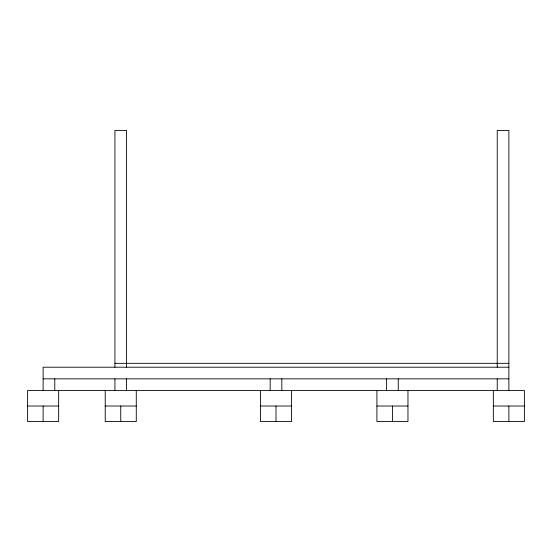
<?xml version="1.0" encoding="UTF-8"?>
<svg xmlns="http://www.w3.org/2000/svg" width="552" height="552" viewBox="0 0 552 552"><rect width="100%" height="100%" fill="white"/><g stroke="black" fill="none" stroke-linecap="round" stroke-linejoin="round"><path stroke-width="0.83" d="M114.926 363.326L508.875 363.326M508.875 367.211L43.125 367.211L43.125 390.499M43.125 378.851L508.875 378.851M27.6 406.024L58.65 406.024M105.225 406.024L136.275 406.024M260.475 406.024L291.525 406.024M376.912 406.024L407.962 406.024M493.35 406.024L524.4 406.024M508.875 390.499L508.875 130.451L497.235 130.451L497.235 367.211M508.875 406.024L508.875 421.549M497.235 378.851L497.235 390.499M493.35 390.499L493.35 421.549L524.4 421.549L524.4 390.499L27.6 390.499L27.6 421.549L58.65 421.549L58.65 390.499M407.962 390.499L407.962 421.549L376.912 421.549L376.912 390.499M398.261 378.851L398.261 390.499M392.437 406.024L392.437 421.549M386.614 378.851L386.614 390.499M291.525 390.499L291.525 421.549L260.475 421.549L260.475 390.499M281.824 378.851L281.824 390.499M276 406.024L276 421.549M270.176 378.851L270.176 390.499M136.275 390.499L136.275 421.549L105.225 421.549L105.225 390.499M126.574 367.211L126.574 130.451L114.926 130.451L114.926 367.211M126.574 378.851L126.574 390.499M120.75 406.024L120.75 421.549M114.926 378.851L114.926 390.499M54.772 378.851L54.772 390.499M43.125 406.024L43.125 421.549"/></g></svg>
